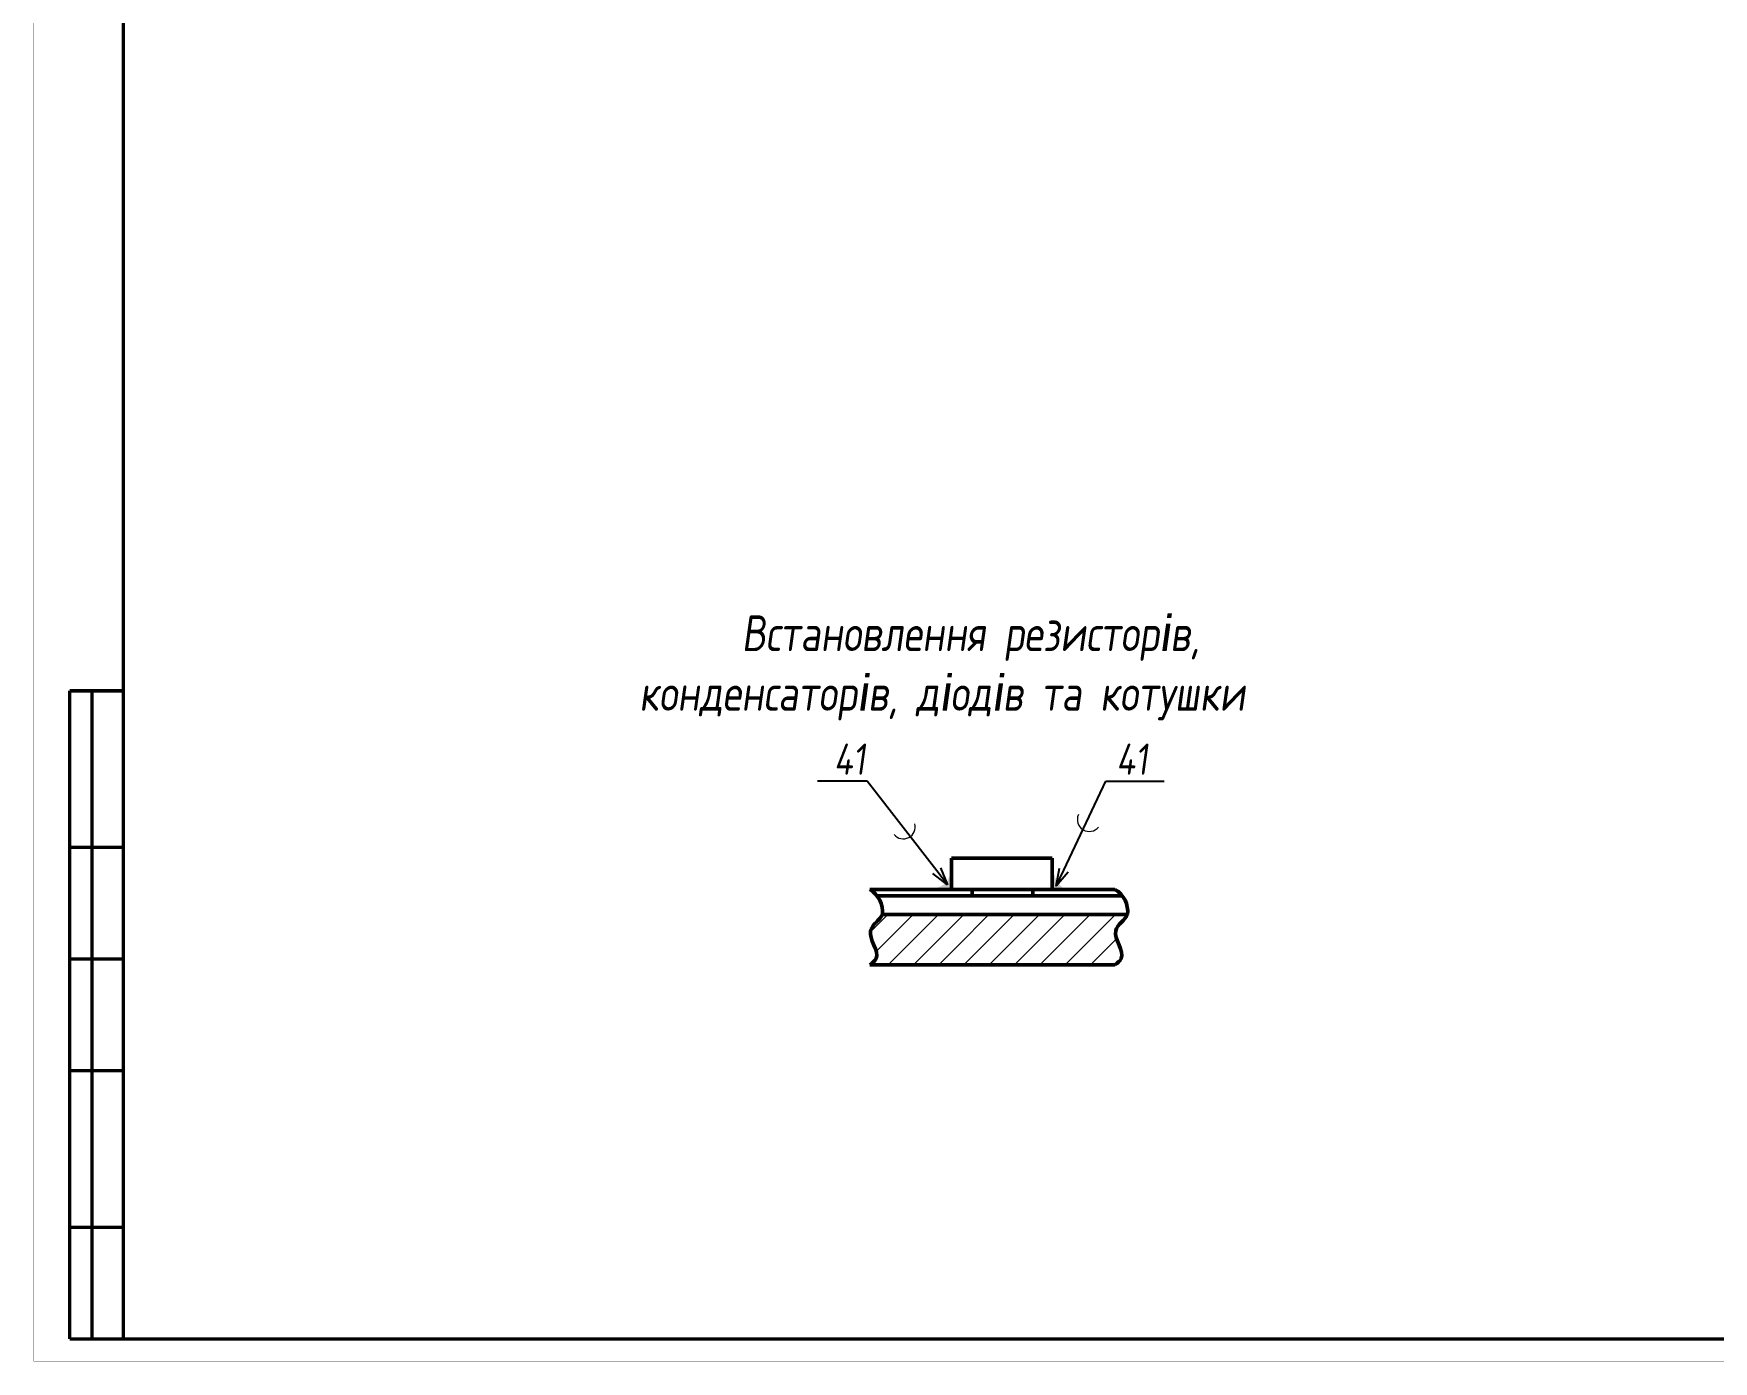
# Model space of a CAD drawing. Header units: millimetres. Extents: x 461 to 1302, y 117 to 711.
# Drawn here: x 461.2 to 837, y 117.3 to 414.3 of the extents above; entities that cross this region are included whole.
import ezdxf
from ezdxf import colors
from ezdxf.entities.mleader import LeaderData, LeaderLine
from ezdxf.math import Vec2, Vec3

# ---------------------------------------------------------------- set-up
doc = ezdxf.new("R2010")
doc.units = ezdxf.units.MM
doc.layers.get('0').update_dxf_attribs({"lineweight": 50})
doc.styles.add('шш', font='gost.ttf', dxfattribs={"oblique": 8})

# ---------------------------------------------------------------- blocks, each defined once
blk = doc.blocks.new('_Open30')
at = {"color": 0, "linetype": 'ByBlock', "lineweight": -2}
for p, q in [((-1, 0.268), (0, 0)), ((0, 0), (-1, -0.268)), ((0, 0), (-1, 0))]:
    blk.add_line(p, q, dxfattribs=at)

msp = doc.modelspace()

# ---------------------------------------------------------------- hatches: boundary and pattern name
at = {"linetype": 'Continuous', "lineweight": 50, "true_color": 0xffffff}
h = msp.add_hatch(color=7, dxfattribs=at)
edge = h.paths.add_edge_path(flags=0)
edge.add_line((666.548, 222.818), (666.548, 229.849))
edge.add_spline(control_points=[(666.548, 229.849), (666.488, 227.647), (666.395, 224.249), (663.387, 223.19), (662.329, 222.818)], knot_values=[0, 0, 0, 0, 2.0615528, 3.1795868, 3.1795868, 3.1795868, 3.1795868], weights=[1, 1, 1, 1, 1], degree=3, periodic=0)
edge.add_line((662.329, 222.818), (666.548, 222.818))
h = msp.add_hatch(color=7, dxfattribs=at)
edge = h.paths.add_edge_path(flags=0)
edge.add_line((689.048, 222.818), (691.861, 222.818))
edge.add_spline(control_points=[(691.861, 222.818), (691.352, 223.264), (689.363, 225.013), (689.182, 227.785), (689.048, 229.849)], knot_values=[0, 0, 0, 0, 0.7071068, 2.7686596, 2.7686596, 2.7686596, 2.7686596], weights=[1, 1, 1, 1, 1], degree=3, periodic=0)
edge.add_line((689.048, 229.849), (689.048, 222.818))
at = {"lineweight": 20, "true_color": 0xffffff}
h = msp.add_hatch(dxfattribs=at)
h.set_pattern_fill('_USER', scale=1.5, angle=45, pattern_type=0)
h.set_pattern_definition([(45, (-350.0184, -266.4925), (-1.0606602, 1.0606602), [])])
h.paths.add_polyline_path([(705.923, 217.193), (651.079, 217.193)], flags=0)
edge = h.paths.add_edge_path(flags=17)
edge.add_line((651.079, 217.193), (705.923, 217.193))
edge.add_line((651.079, 217.193), (705.923, 217.193))
edge = h.paths.add_edge_path()
edge.add_spline(control_points=[(648.267, 205.943), (648.843, 206.382), (651.272, 208.231), (646.217, 213.489), (650.556, 216.01), (651.079, 217.193)], knot_values=[2.236068, 2.236068, 2.236068, 2.236068, 2.9431748, 5.2154253, 6.7934884, 6.7934884, 6.7934884, 6.7934884], degree=3, periodic=0)
edge.add_spline(control_points=[(651.079, 217.193), (650.556, 216.01), (646.217, 213.489), (651.272, 208.231), (648.843, 206.382), (648.267, 205.943)], knot_values=[2.236068, 2.236068, 2.236068, 2.236068, 3.8141311, 6.0863816, 6.7934884, 6.7934884, 6.7934884, 6.7934884], degree=3, periodic=0)
h.paths.add_polyline_path([(651.079, 217.193), (705.923, 217.193)], flags=17)

# ---------------------------------------------------------------- linework, layer by layer
at = {"color": 7, "linetype": 'Continuous', "lineweight": 50, "true_color": 0xffffff}
for p, q in [((666.548, 222.818), (666.548, 229.849)), ((689.048, 229.849), (666.548, 229.849)), ((666.548, 229.849), (666.548, 222.818)), ((689.048, 229.849), (689.048, 222.818)), ((689.048, 222.818), (689.048, 229.849)), ((648.267, 222.818), (703.111, 222.818)), ((671.155, 221.412), (671.155, 222.818)), ((671.155, 222.818), (671.155, 221.412)), ((684.778, 222.818), (684.778, 221.412)), ((703.111, 222.818), (684.778, 222.818)), ((684.778, 222.818), (684.778, 221.412)), ((649.909, 221.412), (704.752, 221.412)), ((684.778, 221.412), (704.752, 221.412)), ((705.923, 217.193), (651.079, 217.193)), ((651.079, 217.193), (705.923, 217.193)), ((651.079, 217.193), (705.923, 217.193)), ((648.267, 205.943), (703.111, 205.943))]:
    msp.add_line(p, q, dxfattribs=at)
at = {"color": 7, "linetype": 'Continuous', "lineweight": 18, "true_color": 0xffffff}
for p, q in [((671.155, 222.818), (648.267, 222.818)), ((662.329, 222.818), (666.548, 222.818)), ((689.048, 222.818), (691.861, 222.818)), ((649.909, 221.412), (671.155, 221.412))]:
    msp.add_line(p, q, dxfattribs=at)
at = {"color": 7, "lineweight": 20, "true_color": 0xffffff}
for p, q in [((656.522, 221.412), (656.634, 221.523)), ((648.391, 213.281), (652.303, 217.193)), ((649.715, 208.947), (657.96, 217.193)), ((652.367, 205.943), (663.617, 217.193)), ((669.274, 217.193), (665.119, 213.038)), ((667.947, 210.21), (674.931, 217.193)), ((669.337, 205.943), (680.587, 217.193)), ((674.994, 205.943), (685.665, 216.613)), ((686.244, 217.193), (685.665, 216.613)), ((688.493, 213.785), (691.901, 217.193)), ((691.322, 210.956), (697.558, 217.193)), ((691.965, 205.943), (703.215, 217.193)), ((658.024, 205.943), (665.119, 213.038)), ((680.651, 205.943), (688.493, 213.785)), ((686.308, 205.943), (691.322, 210.956)), ((697.622, 205.943), (703.474, 211.795)), ((663.681, 205.943), (667.947, 210.21))]:
    msp.add_line(p, q, dxfattribs=at)
at = {"color": 7, "lineweight": 40, "true_color": 0xffffff}
for points, const_width in [([(461.272, 711.261), (1302.229, 711.261), (1302.229, 117.303), (461.272, 117.303), (461.272, 711.261)], 0.0991), ([(481.272, 122.261), (481.272, 706.261)], 0.749), ([(469.272, 122.261), (469.272, 267.261)], 0.749), ([(469.272, 267.261), (481.272, 267.261)], 0.749), ([(474.272, 267.261), (474.272, 122.261)], 0.749), ([(469.272, 232.261), (481.272, 232.261)], 0.749), ([(481.272, 207.261), (469.272, 207.261)], 0.749), ([(469.272, 182.261), (481.272, 182.261)], 0.749), ([(481.272, 147.261), (469.272, 147.261)], 0.749), ([(1297.272, 122.261), (469.272, 122.261)], 0.749)]:
    msp.add_lwpolyline(points, dxfattribs=dict(at, const_width=const_width))
at = {"color": 7, "lineweight": 50, "true_color": 0xffffff}
for points in [[(648.267, 222.818, -0.3024022), (651.079, 217.193)], [(703.111, 222.818, -0.3024022), (705.923, 217.193)]]:
    msp.add_lwpolyline(points, format="xyb", dxfattribs=at)
at = {"color": 7, "lineweight": 20, "true_color": 0xffffff}
for centre, radius, start, end in [((655.774, 236.841), 2.693, 219.75313, 14.28844), ((697.383, 238.484), 2.686, 155.97936, 320.74967)]:
    msp.add_arc(centre, radius, start, end, dxfattribs=at)
at = {"color": 7, "linetype": 'Continuous', "lineweight": 50, "true_color": 0xffffff}
for points, knots in [([(651.079, 217.193), (650.556, 216.01), (646.217, 213.489), (651.272, 208.231), (648.843, 206.382), (648.267, 205.943)], [2.236068, 2.236068, 2.236068, 2.236068, 3.8141311, 6.0863816, 6.7934884, 6.7934884, 6.7934884, 6.7934884]), ([(648.267, 205.943), (648.843, 206.382), (651.272, 208.231), (646.217, 213.489), (650.556, 216.01), (651.079, 217.193)], [2.236068, 2.236068, 2.236068, 2.236068, 2.9431748, 5.2154253, 6.7934884, 6.7934884, 6.7934884, 6.7934884]), ([(705.923, 217.193), (705.399, 216.01), (701.06, 213.489), (706.116, 208.231), (703.687, 206.382), (703.111, 205.943)], [2.236068, 2.236068, 2.236068, 2.236068, 3.8141311, 6.0863816, 6.7934884, 6.7934884, 6.7934884, 6.7934884]), ([(703.111, 205.943), (703.687, 206.382), (706.116, 208.231), (701.06, 213.489), (705.399, 216.01), (705.923, 217.193)], [2.236068, 2.236068, 2.236068, 2.236068, 2.9431748, 5.2154253, 6.7934884, 6.7934884, 6.7934884, 6.7934884])]:
    msp.add_open_spline(points, degree=3, knots=knots, dxfattribs=at)

# ---------------------------------------------------------------- texts
at = {"color": 7, "lineweight": 20, "true_color": 0xffffff, "insert": (594.59, 284.138), "char_height": 8, "attachment_point": 1, "style": 'шш'}
msp.add_mtext_dynamic_manual_height_columns('\\pi24.997;Встановлення резистор{\\fArial|b0|i0|c204|p34;і}в, \\P\\pi2.0748;конденсатор{\\fArial|b0|i0|c204|p34;і}в, д{\\fArial|b0|i0|c204|p34;і}од{\\fArial|b0|i0|c204|p34;і}в та котушки', width=179.99548, gutter_width=17.5, heights=[31.585], dxfattribs=at)

# ---------------------------------------------------------------- leaders
at = {"color": 7, "lineweight": 20, "true_color": 0xffffff}
ml = msp.add_multileader_mtext('Standard', dxfattribs=at)
ml.set_content('41', color=(255, 255, 255), style='шш')
ml.set_leader_properties()
ml.set_arrow_properties(name='OPEN30')
ml.build(insert=Vec2(0, 0))
ml.multileader.update_dxf_attribs({"text_left_attachment_type": 6, "text_right_attachment_type": 6, "dogleg_length": 0.36})
ctx = ml.context
ctx.base_point, ctx.char_height, ctx.landing_gap_size, ctx.plane_origin = Vec3(638.677, 247.075), 7, 0, Vec3(662.949, 231.339)
ctx.left_attachment, ctx.right_attachment, ctx.text_align_type = 6, 6, 2
notes = []
notes.append((ctx, [(1, (1, 1, 0), (647.657, 247.075), (-1, 0), 0.36, [(0, [(665.686, 223.859)], 0, [])])]))
ctx.mtext.insert, ctx.mtext.alignment, ctx.mtext.flow_direction = Vec3(647.297, 255.475), 3, 5
ml = msp.add_multileader_mtext('Standard', dxfattribs=at)
ml.set_content('41', color=(255, 255, 255), style='шш')
ml.set_leader_properties()
ml.set_arrow_properties(name='OPEN30')
ml.build(insert=Vec2(0, 0))
ml.multileader.update_dxf_attribs({"text_left_attachment_type": 6, "text_right_attachment_type": 6, "dogleg_length": 0.36})
ctx = ml.context
ctx.base_point, ctx.char_height, ctx.plane_origin = Vec3(701.399, 247.075), 7, Vec3(689.279, 232.262)
ctx.left_attachment, ctx.right_attachment = 6, 6
notes.append((ctx, [(0, (1, 1, 0), (701.039, 247.075), (1, 0), 0.36, [(0, [(689.974, 223.533)], 0, [])])]))
ctx.mtext.insert, ctx.mtext.flow_direction = Vec3(703.399, 255.475), 5
for ctx, leaders in notes:
    for number, flags, end, landing, length, lines in leaders:
        leader = LeaderData()
        leader.index, (leader.has_last_leader_line, leader.has_dogleg_vector, leader.attachment_direction) = number, flags
        leader.last_leader_point, leader.dogleg_vector, leader.dogleg_length = Vec3(end), Vec3(landing), length
        for number, points, colour, breaks in lines:
            line = LeaderLine()
            line.index, line.vertices, line.color, line.breaks = number, Vec3.list(points), colors.encode_raw_color(colour), breaks
            leader.lines.append(line)
        ctx.leaders.append(leader)

doc.saveas('drawing.dxf')
